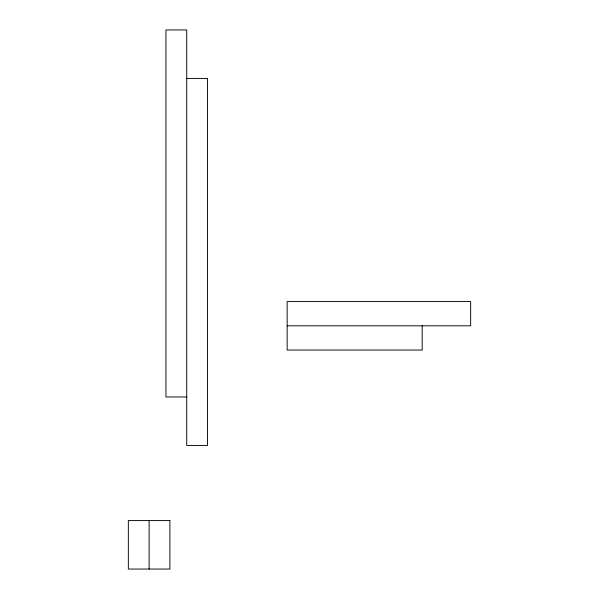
<?xml version="1.0" encoding="UTF-8"?>
<svg xmlns="http://www.w3.org/2000/svg" width="599" height="599" viewBox="0 0 599 599"><rect width="100%" height="100%" fill="white"/><g stroke="black" fill="none" stroke-linecap="round" stroke-linejoin="round"><path stroke-width="0.9" d="M186.723 78.424L207.501 78.424L207.501 445.446L186.723 445.446L186.723 29.95L165.953 29.95L165.953 396.972L186.723 396.972M287.146 325.811L470.657 325.811L470.657 301.574L287.146 301.574L287.146 350.048L422.183 350.048L422.183 325.811M149.121 520.576L149.121 569.05M169.891 520.576L128.343 520.576L128.343 569.05L169.891 569.05L169.891 520.576"/></g></svg>
